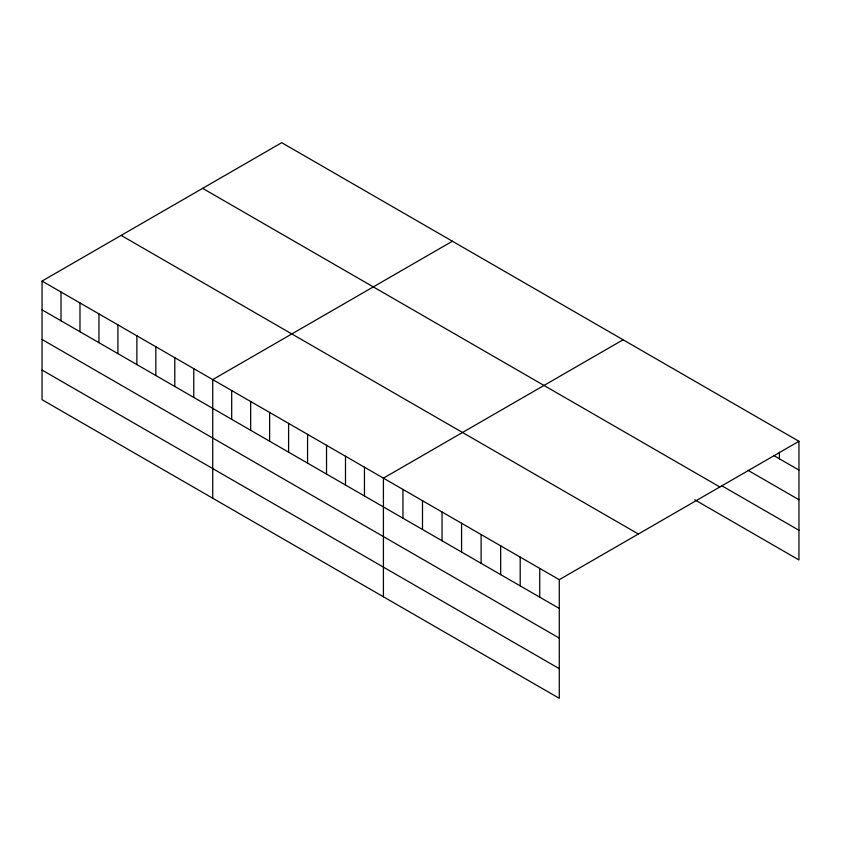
<?xml version="1.0" encoding="UTF-8"?>
<svg xmlns="http://www.w3.org/2000/svg" width="841" height="841" viewBox="0 0 841 841"><rect width="100%" height="100%" fill="white"/><g stroke="black" fill="none" stroke-linecap="round" stroke-linejoin="round"><path stroke-width="1.26" d="M42.05 281.062L559.276 579.68L559.276 698.314L42.05 399.696L42.05 281.062L281.724 142.686L798.95 441.304L798.95 559.938L694.74 499.775M452.405 241.23L212.731 379.606L212.731 498.24M623.097 339.775L383.422 478.151L383.422 596.784M559.276 579.68L798.95 441.304M773.983 455.664L798.95 470.077M747.933 470.277L798.95 499.733M721.872 485.793L798.95 530.282M202.628 188.352L719.854 486.971M121.146 235.396L638.372 534.014M42.05 309.835L559.276 608.453M42.05 339.491L559.276 638.109M42.05 370.04L559.276 668.658M779.407 452.258L779.407 458.797M539.733 568.4L539.733 597.173M520.201 557.11L520.201 585.893M500.658 545.83L500.658 574.613M481.115 534.55L481.115 563.333M461.583 523.27L461.583 552.053M442.04 511.99L442.04 540.763M422.497 500.71L422.497 529.483M402.955 489.43L402.955 518.203M364.458 467.197L364.458 495.98M345.493 456.253L345.493 485.026M326.529 445.299L326.529 474.072M307.564 434.345L307.564 463.128M288.589 423.401L288.589 452.174M269.625 412.447L269.625 441.231M250.66 401.504L250.66 430.277M231.696 390.55L231.696 419.333M193.766 368.652L193.766 397.436M174.802 357.709L174.802 386.482M155.837 346.755L155.837 375.528M136.873 335.801L136.873 364.584M117.908 324.857L117.908 353.63M98.944 313.903L98.944 342.686M79.979 302.96L79.979 331.732M61.015 292.006L61.015 320.789"/></g></svg>
